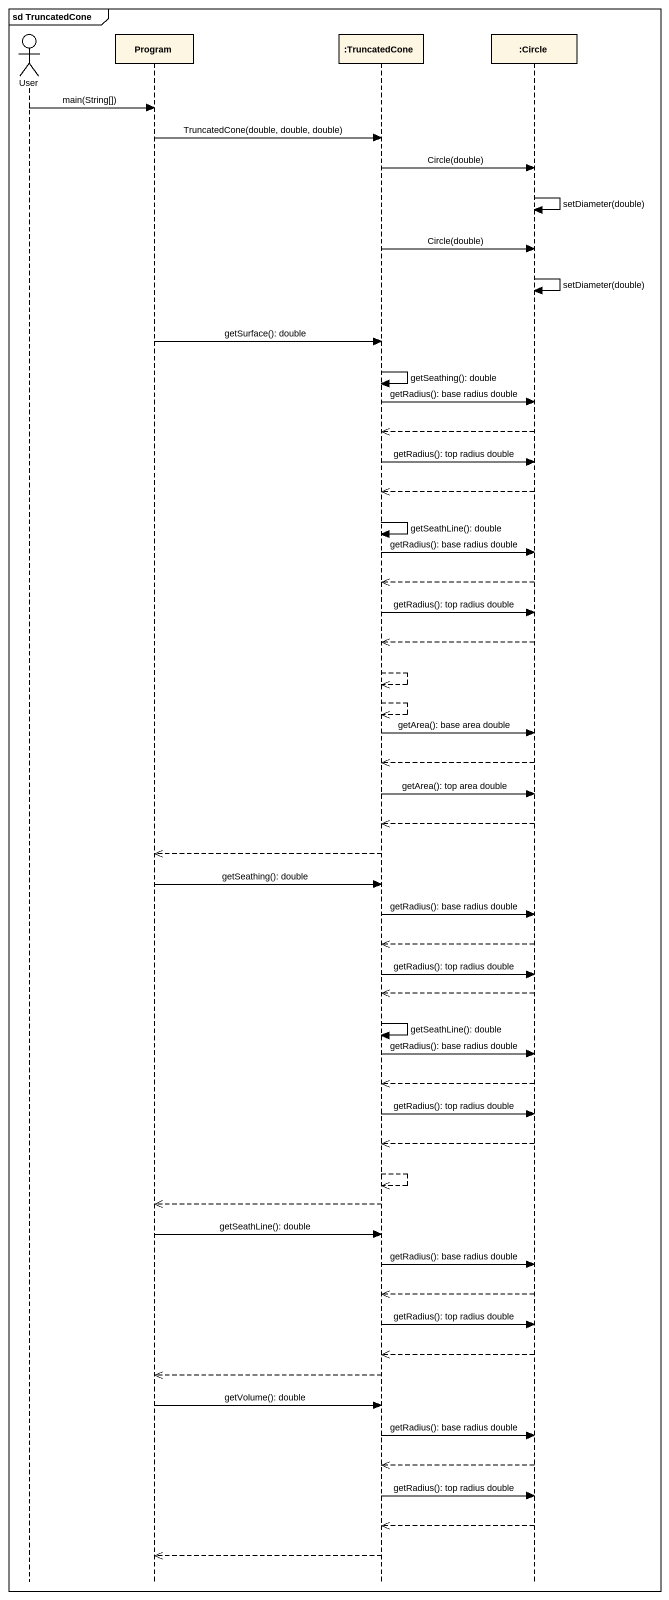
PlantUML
@startuml
mainframe sd TruncatedCone
hide footbox
actor User
participant Program
participant ":TruncatedCone" as TruncatedCone
participant ":Circle" as Circle_

User -> Program : main(String[])
Program -> TruncatedCone : TruncatedCone(double, double, double)
TruncatedCone -> Circle_ : Circle(double)
Circle_ -> Circle_ : setDiameter(double)
TruncatedCone -> Circle_ : Circle(double)
Circle_ -> Circle_ : setDiameter(double)
Program -> TruncatedCone : getSurface(): double
TruncatedCone -> TruncatedCone : getSeathing(): double
TruncatedCone -> Circle_ : getRadius(): base radius double
Circle_ -->> TruncatedCone
TruncatedCone -> Circle_ : getRadius(): top radius double
Circle_ -->> TruncatedCone
TruncatedCone -> TruncatedCone : getSeathLine(): double
TruncatedCone -> Circle_ : getRadius(): base radius double
Circle_ -->> TruncatedCone
TruncatedCone -> Circle_ : getRadius(): top radius double
Circle_ -->> TruncatedCone
TruncatedCone -->> TruncatedCone
TruncatedCone -->> TruncatedCone
TruncatedCone -> Circle_ : getArea(): base area double
Circle_ -->> TruncatedCone
TruncatedCone -> Circle_ : getArea(): top area double
Circle_ -->> TruncatedCone
TruncatedCone -->> Program
Program -> TruncatedCone : getSeathing(): double
TruncatedCone -> Circle_ : getRadius(): base radius double
Circle_ -->> TruncatedCone
TruncatedCone -> Circle_ : getRadius(): top radius double
Circle_ -->> TruncatedCone
TruncatedCone -> TruncatedCone : getSeathLine(): double
TruncatedCone -> Circle_ : getRadius(): base radius double
Circle_ -->> TruncatedCone
TruncatedCone -> Circle_ : getRadius(): top radius double
Circle_ -->> TruncatedCone
TruncatedCone -->> TruncatedCone
TruncatedCone -->> Program
Program -> TruncatedCone : getSeathLine(): double
TruncatedCone -> Circle_ : getRadius(): base radius double
Circle_ -->> TruncatedCone
TruncatedCone -> Circle_ : getRadius(): top radius double
Circle_ -->> TruncatedCone
TruncatedCone -->> Program
Program -> TruncatedCone : getVolume(): double
TruncatedCone -> Circle_ : getRadius(): base radius double
Circle_ -->> TruncatedCone
TruncatedCone -> Circle_ : getRadius(): top radius double
Circle_ -->> TruncatedCone
TruncatedCone -->> Program
@enduml
